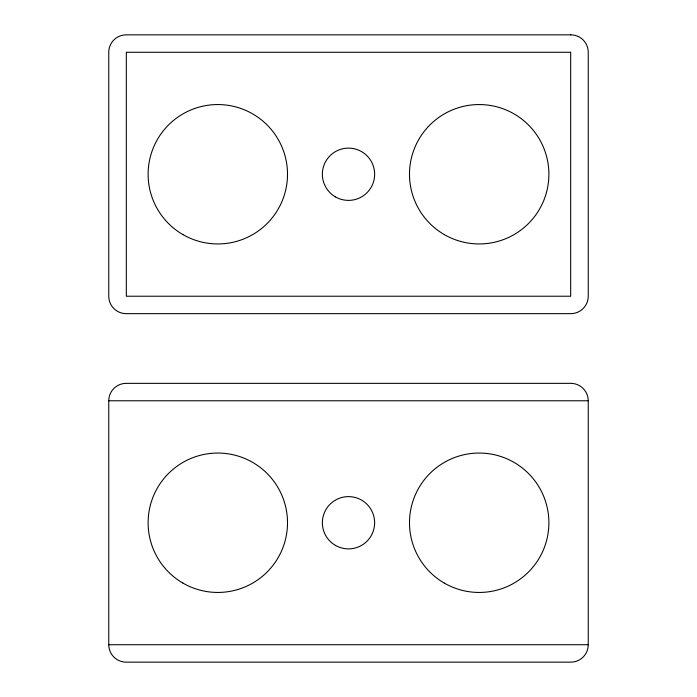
<?xml version="1.0" encoding="UTF-8"?>
<svg xmlns="http://www.w3.org/2000/svg" width="697" height="697" viewBox="0 0 697 697"><rect width="100%" height="100%" fill="white"/><g stroke="black" fill="none" stroke-linecap="round" stroke-linejoin="round"><path stroke-width="1.05" d="M108.758 400.775L588.242 400.775L588.242 644.725A17.425 17.425 0 0 1 570.817 662.15L126.183 662.15A17.425 17.425 0 0 1 108.758 644.725L108.758 400.775A17.425 17.425 0 0 1 126.183 383.35L570.817 383.35A17.425 17.425 0 0 1 588.242 400.775M108.758 644.725L588.242 644.725M570.817 34.85L126.183 34.85A17.425 17.425 0 0 0 108.758 52.275L108.758 296.225A17.425 17.425 0 0 0 126.183 313.65L570.817 313.65A17.425 17.425 0 0 0 588.242 296.225L588.242 52.275A17.425 17.425 0 0 0 570.817 34.85M570.669 52.275L126.331 52.275L126.331 296.225L570.669 296.225L570.669 52.275M335.431 545.385A26.137 26.137 0 0 0 374.637 522.75A26.137 26.137 0 0 0 335.431 500.115A26.137 26.137 0 0 0 335.431 545.385M444.337 583.11A69.7 69.7 0 0 0 548.887 522.75A69.7 69.7 0 0 0 444.337 462.39A69.7 69.7 0 0 0 444.337 583.11M182.963 583.11A69.7 69.7 0 0 0 287.512 522.75A69.7 69.7 0 0 0 182.963 462.39A69.7 69.7 0 0 0 182.963 583.11M335.431 196.885A26.137 26.137 0 0 0 374.637 174.25A26.137 26.137 0 0 0 335.431 151.615A26.137 26.137 0 0 0 335.431 196.885M444.337 234.61A69.7 69.7 0 0 0 548.887 174.25A69.7 69.7 0 0 0 444.337 113.89A69.7 69.7 0 0 0 444.337 234.61M182.963 234.61A69.7 69.7 0 0 0 287.512 174.25A69.7 69.7 0 0 0 182.963 113.89A69.7 69.7 0 0 0 182.963 234.61"/></g></svg>
